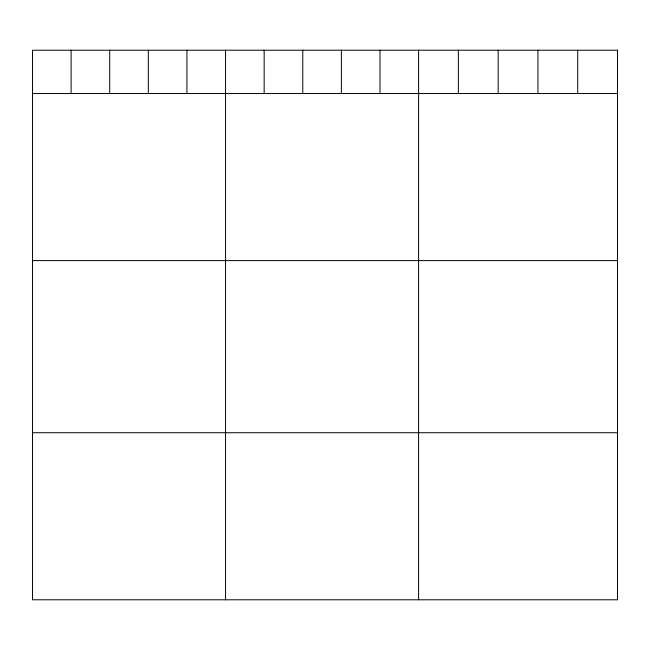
<?xml version="1.0" encoding="UTF-8"?>
<svg xmlns="http://www.w3.org/2000/svg" width="650" height="650" viewBox="0 0 650 650"><rect width="100%" height="100%" fill="white"/><g stroke="black" fill="none" stroke-linecap="round" stroke-linejoin="round"><path stroke-width="0.97" d="M32.5 93.543L617.5 93.543M32.5 260.601L617.5 260.601M32.5 432.729L617.5 432.729M577.72 50.212L577.72 93.543M537.94 50.212L537.94 93.543M498.16 50.212L498.16 93.543M458.38 50.212L458.38 93.543M418.6 50.212L418.6 599.788M379.99 50.212L379.99 93.543M341.38 50.212L341.38 93.543M302.77 50.212L302.77 93.543M264.16 50.212L264.16 93.543M225.55 50.212L225.55 599.788M186.94 50.212L186.94 93.543M148.33 50.212L148.33 93.543M109.72 50.212L109.72 93.543M71.11 50.212L71.11 93.543M617.5 50.212L32.5 50.212L32.5 599.788L617.5 599.788L617.5 50.212"/></g></svg>
